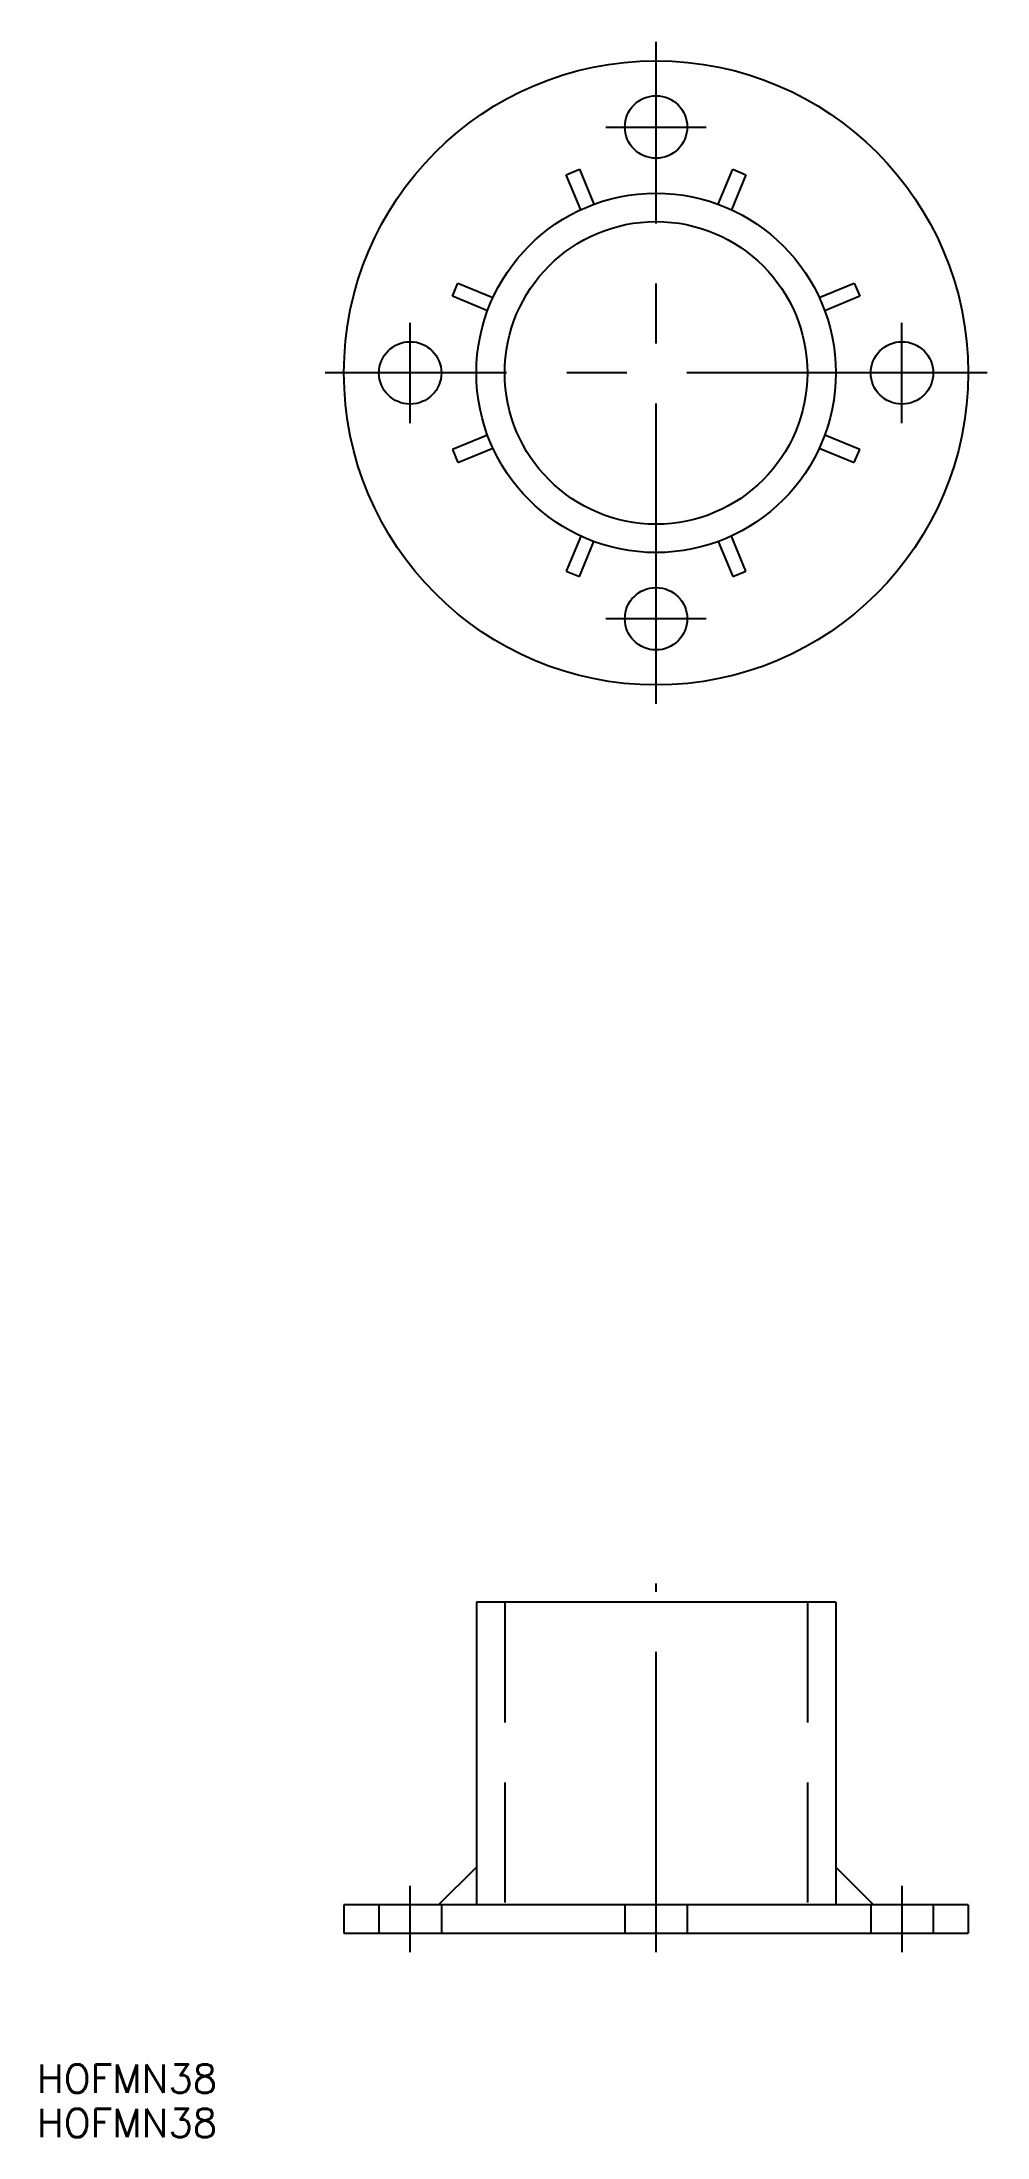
# Model space of a CAD drawing. Extents: x -65 to 35, y -187 to 35.
import ezdxf

# ---------------------------------------------------------------- set-up
doc = ezdxf.new("R2010")
doc.units = 0
doc.linetypes.add('CENTER', pattern=[50.8, 31.75, -6.35, 6.35, -6.35])
doc.linetypes.add('DASHED', pattern=[19.05, 12.7, -6.35])
doc.layers.get('0').update_dxf_attribs({"linetype": 'CONTINUOUS'})
doc.layers.add('CENTER', color=1, linetype='CENTER')
doc.styles.get("Standard").update_dxf_attribs({"font": 'txt.shx', "height": 3, "bigfont": 'bigfont.shx'})

# ---------------------------------------------------------------- blocks, each defined once
blk = doc.blocks.new('*U11')
at = {"color": 7, "linetype": 'CONTINUOUS'}
blk.add_text('HOFMN38', height=3, dxfattribs=at).set_placement((-65.45, -181.87))
blk = doc.blocks.new('*U12')
at = {"color": 7, "linetype": 'CONTINUOUS'}
blk.add_text('HOFMN38', height=3, dxfattribs=at).set_placement((-65.45, -186.55))

msp = doc.modelspace()

# ---------------------------------------------------------------- linework, layer by layer
at = {"color": 7, "linetype": 'CONTINUOUS'}
for p, q in [((-9.49, 20.96), (-8.11, 21.54)), ((-7.96, 17.25), (-9.49, 20.96)), ((-8.11, 21.54), (-6.57, 17.83)), ((6.57, 17.83), (8.11, 21.54)), ((9.49, 20.96), (7.96, 17.25)), ((8.11, 21.54), (9.49, 20.96)), ((-21.54, 8.11), (-20.96, 9.49)), ((-20.96, 9.49), (-17.25, 7.96)), ((17.25, 7.96), (20.96, 9.49)), ((20.96, 9.49), (21.54, 8.11)), ((-17.83, 6.57), (-21.54, 8.11)), ((21.54, 8.11), (17.83, 6.57)), ((-17.83, -6.57), (-21.54, -8.11)), ((21.54, -8.11), (17.83, -6.57)), ((-21.54, -8.11), (-20.96, -9.49)), ((-20.96, -9.49), (-17.25, -7.96)), ((17.25, -7.96), (20.96, -9.49)), ((20.96, -9.49), (21.54, -8.11)), ((-7.96, -17.25), (-9.49, -20.96)), ((9.49, -20.96), (7.96, -17.25)), ((-8.11, -21.54), (-6.57, -17.83)), ((6.57, -17.83), (8.11, -21.54)), ((-9.49, -20.96), (-8.11, -21.54)), ((8.11, -21.54), (9.49, -20.96)), ((19, -130), (-19, -130)), ((-19, -130), (-19, -162)), ((19, -130), (19, -162)), ((-23, -162), (-19, -158)), ((23, -162), (19, -158)), ((33, -162), (-33, -162)), ((-33, -162), (-33, -165)), ((33, -162), (33, -165)), ((-33, -165), (33, -165))]:
    msp.add_line(p, q, dxfattribs=at)
at = {"color": 3, "linetype": 'DASHED'}
for p, q in [((-16, -130), (-16, -165)), ((16, -130), (16, -165)), ((-29.3, -162), (-29.3, -165)), ((-22.7, -162), (-22.7, -165)), ((-3.3, -162), (-3.3, -165)), ((3.3, -162), (3.3, -165)), ((22.7, -162), (22.7, -165)), ((29.3, -162), (29.3, -165))]:
    msp.add_line(p, q, dxfattribs=at)
at = {"color": 7, "linetype": 'CONTINUOUS'}
for centre, radius in [((0, 0), 33), ((0, 26), 3.3), ((0, 0), 19), ((0, 0), 16), ((-26, 0), 3.3), ((26, 0), 3.3), ((0, -26), 3.3)]:
    msp.add_circle(centre, radius, dxfattribs=at)
at = {"layer": 'CENTER', "color": 1, "linetype": 'CENTER'}
for p, q in [((0, -35), (0, 35)), ((-5.3, 26), (5.3, 26)), ((-26, -5.3), (-26, 5.3)), ((26, -5.3), (26, 5.3)), ((35, 0), (-35, 0)), ((5.3, -26), (-5.3, -26)), ((0, -167), (0, -128)), ((-26, -167), (-26, -160)), ((26, -160), (26, -167))]:
    msp.add_line(p, q, dxfattribs=at)

# ---------------------------------------------------------------- block references
at = {"color": 7, "linetype": 'CONTINUOUS'}
for name in ['*U11', '*U12']:
    msp.add_blockref(name, (0, 0), dxfattribs=at)

doc.saveas('drawing.dxf')
